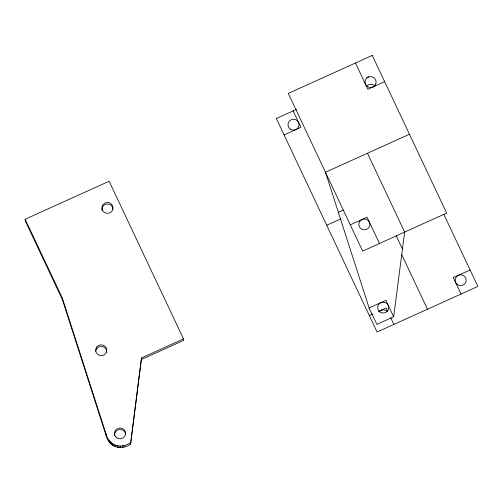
<?xml version="1.0" encoding="UTF-8"?>
<svg xmlns="http://www.w3.org/2000/svg" width="503" height="503" viewBox="0 0 503 503"><rect width="100%" height="100%" fill="white"/><g stroke="black" fill="none" stroke-linecap="round" stroke-linejoin="round"><path stroke-width="0.75" d="M130.566 444.149L141.519 357.922L183.507 338.915L109.126 181.237L25.15 219.245L25.194 220.767L62.385 299.606L106.02 435.328C108.837 447.01 120.959 451.116 130.566 444.149L141.519 357.922M409.455 134.251L325.479 172.259L369.12 307.974L376.866 324.404L393.667 316.796L404.657 232.097L367.467 153.252M296.726 109.283L276.361 118.501L377.08 332.024L477.85 286.414L443.803 214.234M366.63 77.638L368.73 76.689M384.663 81.687L367.869 89.289L355.47 63.013M284.107 134.923L300.901 127.322L293.155 110.899M338.349 212.279L343.304 210.034M326.717 225.262L340.915 218.836M350.277 224.816L367.071 217.214L379.463 243.496M141.563 359.444L183.545 340.443L183.507 338.915M369.12 307.974L385.914 300.373L393.667 316.796M369.334 315.601L372.792 314.035M378.325 311.533L386.128 307.999L387.455 310.816M470.104 269.992L453.31 277.593L461.056 294.016M25.15 219.245L62.341 298.084L105.982 433.8C108.793 445.482 120.915 449.588 130.522 442.627M396.263 235.894L402.457 249.035M401.784 254.776L427.468 309.219M390.686 317.663L393.874 324.422M123.901 445.501L123.945 447.029M122.254 445.891L122.298 447.412M120.575 446.067L120.613 447.588M118.878 446.023L118.922 447.551M117.205 445.771L117.249 447.293M115.583 445.3L115.627 446.827M114.036 444.627L114.08 446.155M112.59 443.765L112.634 445.287M111.276 442.722L111.32 444.25M110.107 441.521L110.151 443.049M109.113 440.182L109.157 441.709M105.982 433.8L106.02 435.328M62.341 298.084L62.385 299.606M114.634 435.862A5.552 5.432 -1.6 0 1 119.161 429.581A5.552 5.432 -1.6 0 1 125.574 434.007M95.733 351.289A5.552 5.432 -1.6 0 1 96.054 349.906L96.727 348.648A5.552 5.432 -1.6 0 1 106.781 352.263M102.015 210.361A5.552 5.432 -1.6 0 1 106.542 204.086A5.552 5.432 -1.6 0 1 112.949 208.506M379.866 311.036A5.552 5.432 -1.6 0 1 387.681 311.728M367.247 85.541A5.552 5.432 -1.6 0 1 375.056 86.227M112.647 209.782L111.974 211.034A5.552 5.432 -1.6 0 1 102.625 210.612A5.552 5.432 -1.6 0 1 106.976 202.495A5.552 5.432 -1.6 0 1 112.647 209.782M96.683 347.12L96.01 348.378A5.552 5.432 -1.6 0 0 101.675 355.659A5.552 5.432 -1.6 0 0 106.032 347.548A5.552 5.432 -1.6 0 0 96.683 347.12M375.785 83.957L374.131 86.252L372.905 87.013A5.552 5.432 -1.6 0 1 365.109 83.008A5.552 5.432 -1.6 0 1 371.088 76.676A5.552 5.432 -1.6 0 1 375.785 83.957M359.821 221.295L359.148 222.552A5.552 5.432 -1.6 0 0 363.851 229.833A5.552 5.432 -1.6 0 0 369.824 223.495A5.552 5.432 -1.6 0 0 362.028 219.497L359.821 221.295M372.264 55.412L288.288 93.42L362.669 251.098L446.645 213.09L372.264 55.412M379.998 312.023A5.552 5.432 -1.6 0 0 388.725 308.069A5.552 5.432 -1.6 0 0 380.878 302.655A5.552 5.432 -1.6 0 0 379.998 312.023M116.859 437.849A5.552 5.432 -1.6 0 0 125.587 433.894A5.552 5.432 -1.6 0 0 117.733 428.481A5.552 5.432 -1.6 0 0 116.859 437.849M457.466 284.679A5.552 5.432 -1.6 0 0 466.193 280.731A5.552 5.432 -1.6 0 0 458.346 275.311A5.552 5.432 -1.6 0 0 457.466 284.679M290.338 129.114A5.552 5.432 -1.6 0 0 299.065 125.165A5.552 5.432 -1.6 0 0 291.212 119.745A5.552 5.432 -1.6 0 0 290.338 129.114"/></g></svg>
